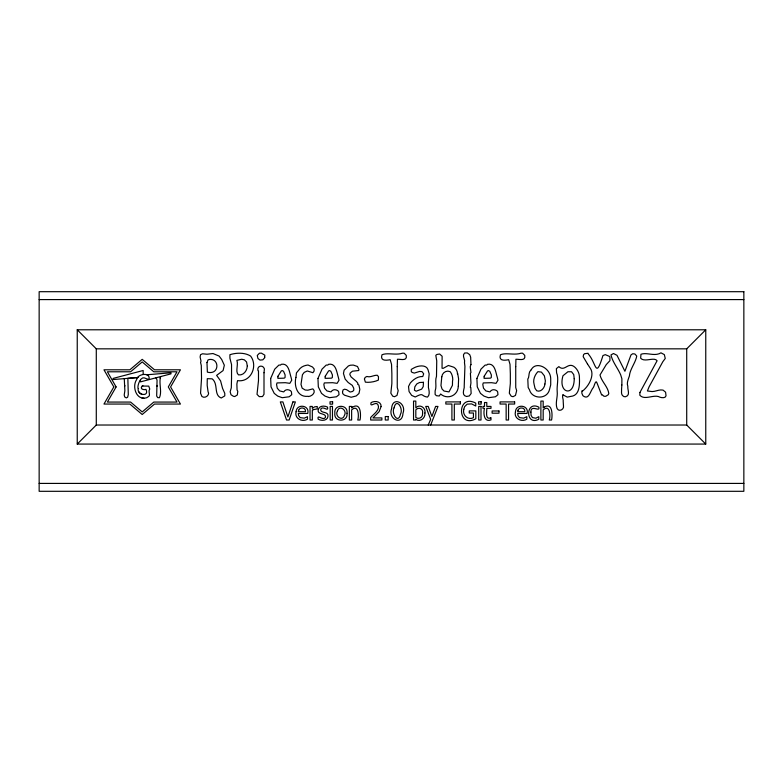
<?xml version="1.0" encoding="UTF-8"?>
<svg xmlns="http://www.w3.org/2000/svg" width="783" height="783" viewBox="0 0 783 783"><rect width="100%" height="100%" fill="white"/><g stroke="black" fill="none" stroke-linecap="round" stroke-linejoin="round"><path stroke-width="1.17" d="M155.739 377.866L156.326 377.866L157.05 380.372L156.678 396.022L157.706 397.627L159.438 397.705C162.306 391.441 158.538 383.2 160.681 376.564M160.133 378.12L160.251 377.612M138.17 388.887C137.015 395.082 149.622 397.284 145.99 389.405C143.759 390.237 139.335 388.994 142.222 386.048L148.75 386.117L149.759 389.034C147.723 391.118 151.139 395.963 148.251 396.707A12.939 12.939 0 0 1 146.715 397.735C136.183 401.033 131.847 386.313 136.614 379.677C137.436 373.589 150.649 371.945 149.044 379.226C146.01 379.589 143.964 376.016 141.175 378.943C138.845 381.184 137.231 387.252 138.17 388.485M124.282 378.639L124.869 390.776L124.203 394.994L124.693 396.952L126.317 397.901L127.649 397.206L128.285 394.632L127.854 378.336L138.082 377.494L113.095 379.559L113.095 378.414L143.162 370.496L143.162 374.313M124.869 385.422L124.712 386.293M157.226 385.422L157.08 386.293M530.923 370.085C528.134 372.356 529.592 377.171 527.801 379.08L528.173 387.516L529.494 389.836C532.078 399.457 547.386 399.673 549.568 389.288L550.713 384.835L550.713 378.61C550.606 367.951 535.875 360.464 531.109 369.909M430.67 425.022L437.981 406.426L435.602 406.426L431.903 416.487L428.193 406.426L425.727 406.426L430.66 419.355L428.232 425.022M77.243 444.069L96.289 425.022L686.711 425.022L705.757 444.069L705.757 329.79L77.243 329.79L77.243 444.069L705.757 444.069M77.243 329.79L96.289 348.836L686.711 348.836L705.757 329.79M142.203 386.068L142.927 385.823M146.803 374.783L170.978 372.777L170.978 373.863L140.48 381.879L140.48 379.97M142.036 398.156L143.925 398.107M39.15 299.586L743.85 299.586M39.15 483.414L743.85 483.414M686.711 348.836L686.711 425.022M96.289 348.836L96.289 425.022M142.134 394.554A6.714 6.714 0 0 1 138.797 391.686M397.255 366.601L397.255 387.546L398.175 390.678L397.001 395.415L394.544 396.697L392.743 396.198L390.844 393.232L391.862 383.553L391.862 373.657L391.529 364.33L390.188 359.71C386.136 360.562 379.892 361.08 381.967 354.787C387.419 352.34 395.904 355.521 402.531 353.192L404.126 353.202L406.279 355.365C407.395 361.413 400.769 359.094 397.451 359.24L397.255 366.601M515.733 366.601L515.733 387.546L516.653 390.678L515.478 395.415L513.022 396.697L511.211 396.198L509.322 393.232L510.34 383.553L510.34 373.657L510.007 364.33L508.666 359.71C504.614 360.562 498.37 361.08 500.445 354.787C505.896 352.34 514.382 355.521 521.008 353.192L522.594 353.202L524.757 355.365C525.873 361.413 519.246 359.094 515.928 359.24L515.733 366.601M621.859 384.982L621.575 388.975C621.722 392.048 620.606 394.838 623.894 396.599L625.509 396.756C630.785 395.317 627.359 389.826 627.8 386.205C626.39 383.083 628.514 378.698 629.415 375.899C629.884 369.273 635.669 362.588 636.736 356.05L634.896 353.994L632.713 353.75L631 354.905L624.912 371.279L616.984 355.306L613.5 353.515L610.994 354.914C612.482 361.942 617.572 367.736 620.674 374.822L621.888 378.796L621.859 384.982M562.987 394.818C561.842 397.431 563.545 399.036 563.202 401.346L563.466 405.721C564.504 409.215 559.062 412.416 557.105 408.569C555.02 402.981 557.829 397.48 557.193 391.373C556.625 385.647 559.042 378.571 556.586 372.825L556.361 368.656L558.847 366.63C564.944 372.405 568.096 360.806 575.192 367.491C577.56 369.84 579.029 372.796 579.381 376.016C579.567 383.239 580.497 395.611 570.68 396.423L567.225 397.108L562.987 394.818M364.418 379.021L365.367 382.153C369.38 382.74 374.842 381.791 378.404 380.078L378.483 376.701L377.269 375.223C373.824 374.988 370.506 377.739 366.796 376.486L365.162 377.416L364.418 379.021M458.309 386.313C457.898 395.963 447.269 399.917 440.643 394.015L439.283 395.992L436.434 395.709L435.123 394.426L435.123 391.001C436.963 386.048 434.712 381.155 436.493 376.31L436.738 360.875L435.808 355.335L436.855 354.484L439.615 354.004L442.131 356.226L442.043 368.235L443.247 368.323L448.385 365.465L451.997 366.63C455.363 367.1 457.605 370.75 457.478 374.02L457.683 373.54L458.603 378.874L458.309 386.313M201.534 378.306L200.556 393.232L201.955 396.541C205.391 399.115 210.216 394.407 208.092 391.833L207.172 385.344L207.28 378.669L212.173 378.845C218.672 383.983 213.397 395.004 221.237 398.009L224.78 395.885L224.78 393.33L222.587 388.456L220.581 380.871L216.617 375.36L223.086 370.565L224.339 365.23L221.687 359.475L219.123 356.079L213.015 353.544L207.025 354.229L202.552 353.789L200.556 354.65L200.105 356.999L201.006 361.11L200.556 362.49L201.29 365.475L201.534 378.306M544.929 383.983C544.733 387.722 540.857 392.557 536.766 390.805L535.024 388.339L534.055 384.061C532.773 379.961 534.916 374.675 537.931 371.661L541.415 372.111L544.371 375.801L545.379 380.841L544.929 383.983M295.935 377.386C293.85 385.412 297.06 397.568 308.042 396.306L308.424 396.541C312.114 396.315 316.596 391.94 312.838 388.857L307.885 390.198L305.204 390.022L302.14 388.123L301.005 384.384L302.434 374.734L304.196 372.405L307.288 370.976L312.926 372.708L314.091 371.064L314.149 368.95L312.476 366.982L308.003 365.015C304.254 365.455 300.799 366.855 298.617 370.29L296.463 372.855L295.935 377.386M206.976 362.607L207.378 372.14C219.563 375.419 219.759 358.193 209.492 359.475L208.024 359.926L206.976 362.607M342.514 391.921L342.748 393.653L344.432 395.161L351.156 397.255L356.206 395.963L358.966 393.477L359.828 389.396L358.908 385.07L357.625 384.179L357.939 383.347L356.471 381.507L351.097 376.936L349.844 374.558L350.187 373.051L352.448 371.191L358.683 370.535L358.966 369.693L357.488 366.493L353.29 365.074L350.295 365.23L348.386 365.945L344.119 370.202L343.463 373.481L345.166 379.109L348.22 382.535L352.262 385.344L353.72 388.172L353.808 390.11L352.663 391.451L350.138 392.019L346.556 389.65L344.51 389.21L343.052 389.944L342.514 391.921M428.448 381.438L428.418 387.546C429.094 390.609 430.18 394.789 427.479 397.108C420.51 396.051 424.317 392.234 415.225 396.991L411.662 395.395L409.069 391.569L408.52 386.499L410.302 382.985C413.473 379.383 417.76 376.251 422.791 376.515L423.681 373.775L421.959 371.592L419.541 371.455L414.324 373.09L412.064 372.395L411.29 371.534L411.261 369.41L413.757 368C418.073 365.504 426.206 364.34 428.007 369.693L429.162 373.873L428.448 381.438M391.598 408.687C387.683 418.905 402.286 426.353 403 413.228C406.896 403.03 392.312 395.562 391.598 408.687M441.798 376.76L440.966 385.549L442.013 388.975L444.01 391.03L448.982 391.921L452.437 385.314L452.515 381.331C453.298 378.747 452.075 374.068 450.656 372.405L450.088 371.631C446.408 369.909 442.111 372.825 441.798 376.76M587.426 363.841L590.255 368.235C594.874 374.714 589.207 385.921 582.474 391.118L582.268 390.58L581.789 391.334L581.926 393.457L582.895 395.669L584.284 396.638C589.266 399.183 590.411 390.609 593.416 387.399C594.297 385.96 595.824 378.551 597.165 383.386L601.667 395.024L602.205 394.701L603.977 396.276L605.778 396.286L608.313 394.701L608.792 393.506C607.99 386.743 601.55 381.605 600.003 374.969L606.257 364.604L609.918 360.669L609.918 356.999L609.262 356.314L605.269 354.65L602.949 355.57C595.432 379.794 596.656 363.527 588.278 354.004L588.053 353.28L584.549 353.71L583.55 354.719L583.188 356.705L587.426 363.841M639.897 392.508L639.838 395.258C644.419 400.348 652.552 394.857 658.464 396.541C660.5 397.823 665.491 398.625 666.03 395.797L665.589 392.195L663.054 390.11C658.444 389.092 654.568 392.586 649.733 391.265L647.404 390.971L649.087 386.841L662.81 361.736L665.256 358.457L664.336 354.621L660.969 352.83C654.617 356.813 646.875 352.027 640.954 354.278L640.66 358.193C644.546 362.735 654.128 356.578 657.094 360.757L639.897 392.508M394.113 407.786C390.942 413.199 398.214 424.601 400.475 414.197C403.695 408.726 396.335 397.275 394.113 407.786M422.575 413.179C423.319 417.036 419.111 419.903 415.822 417.554L415.822 409.773C418.562 406.631 423.672 408.736 422.575 413.179M423.446 382.3L423.212 386.655L421.626 389.151L416.174 391.206L414.413 390.198L414.853 386.773L416.771 383.944L419.482 382.525L423.446 382.3M470.945 364.477L470.231 366.777L470.945 372.561L470.407 373.246L470.945 382.926L470.289 387.458L470.798 387.458L471.151 393.477L469.33 395.914L466.531 396.482C460.59 395.317 464.926 388.006 464.211 386.322L464.926 366.385L464.476 362.637C465.631 359.603 461.52 355.707 464.593 353.025L467.275 352.918L469.741 354.719L470.671 357.244L470.945 364.477M530.894 412.073L531.089 415.381L532.44 417.574L535.846 418.22L538.812 416.673L538.812 419.248C525.266 426.441 525.276 400.103 538.812 407.15C540.554 412.71 530.639 403.959 530.894 412.073M231.543 378.16L231.308 387.781L230.143 391.774L231.005 394.73L233.363 396.276L234.763 396.541L237.327 394.965L237.778 391.334L237.073 389.963L236.877 384.032L237.533 380.636C251.059 382.652 258.126 365.837 250.619 356.079C244.639 352.242 235.771 352.771 229.908 354.709L229.908 358.164L231.543 364.604L231.543 378.16M346.996 413.228C348.425 422.429 333.46 422.409 334.86 413.228C333.45 404.028 348.425 404.008 346.996 413.228M424.934 412.993C425.649 417.868 420.207 422.575 415.822 419.375L415.675 420.011L413.541 420.011L413.541 401.082L415.822 401.082L415.822 407.845C419.629 403.529 426.001 407.767 424.934 412.993M463.8 409.313C462.234 415.019 467.843 420.51 473.441 417.701L473.441 413.013L469.252 413.013L469.252 410.899L475.819 410.899L475.819 418.807C456.753 429.104 456.753 392.988 475.751 403.128L475.751 406.034L471.572 403.891L467.167 404.145L464.603 406.69L463.8 409.313M264.008 372.767L263.998 394.28L262.511 396.541L259.271 396.648L257.02 394.368L258.488 380.636L258.488 370.858L257.959 370.594C256.716 365.69 262.98 364.379 264.409 368.862L264.008 372.767M296.101 411.721C294.251 418.435 302.16 422.585 307.474 419.179L307.474 416.693L304.284 418.161L300.163 417.623L298.607 415.548L298.313 413.453L307.729 413.453C310.029 405.026 296.522 403.382 296.101 411.721M515.459 411.721C513.599 418.435 521.517 422.585 526.832 419.179L526.832 416.693L523.631 418.161L519.511 417.623L517.964 415.548L517.671 413.453L527.086 413.453C529.386 405.026 515.88 403.382 515.459 411.721M264.625 356.882L264.86 357.567L262.804 359.837L260.005 360.102L257.95 358.497L257.264 355.482L259.408 353.221L261.405 353.143L264.879 355.218L264.625 356.882M318.319 409.372C316.498 415.313 326.452 412.514 325.474 417.359C323.232 421.371 316.733 413.365 318.172 419.199C321.373 421.176 327.803 420.872 327.999 416.096C328.723 410.879 319.767 413.835 320.766 409.098C322.743 405.251 328.909 412.543 327.5 407.082C324.583 405.555 319.356 405.467 318.319 409.372M337.463 410.928C334.292 416.106 342.533 421.939 344.393 415.499C347.603 410.282 339.333 404.508 337.463 410.928M247.311 366.004C247.144 370.76 243.454 375.644 238.492 374.881C234.959 371.954 238.6 364.77 236.877 360.395L241.702 359.24L244.384 359.847L246.567 361.981L247.311 366.004M381.115 406.514L379.099 411.701L372.962 417.926L381.869 417.926L381.869 420.011L370.692 420.011L370.692 417.466C373.648 413.982 380.792 409.646 377.749 404.361C375.39 401.17 369.645 408.315 371.064 402.619C374.626 400.485 381.321 401.288 381.115 406.514M270.673 378.453L271.026 386.861L274.236 393.369L277.73 396.1L282.203 397.705L289.162 396.785L291.736 394.701L291.423 391.852L290.542 390.707C288.124 389.2 285.384 389.229 283.72 391.921L279.658 390.913L277.26 388.182L276.575 384.531L277.016 382.926L285.335 382.691L289.827 383.347L291.736 380.186L291.022 377.24C289.426 372.346 288.741 362.754 281.185 364.33L280.568 365.074L278.895 365.074L274.725 369.155L270.673 378.453M317.957 378.453L318.319 386.861L321.519 393.369L325.023 396.1L329.496 397.705L336.445 396.785L339.029 394.701L338.716 391.852L337.835 390.707C335.418 389.2 332.677 389.229 331.013 391.921L326.942 390.913L324.544 388.182L323.859 384.531L324.309 382.926L332.618 382.691L337.121 383.347L339.029 380.186L338.315 377.24C336.719 372.346 336.024 362.754 328.478 364.33L327.852 365.074L326.188 365.074L322.009 369.155L317.957 378.453M476.906 378.453L477.258 386.861L480.468 393.369L483.963 396.1L488.435 397.705L495.394 396.785L497.968 394.701L497.655 391.852L496.774 390.707C494.357 389.2 491.616 389.229 489.952 391.921L485.891 390.913L483.493 388.182L482.808 384.531L483.248 382.926L491.567 382.691L496.06 383.347L497.968 380.186L497.254 377.24C495.659 372.346 494.973 362.754 487.418 364.33L486.801 365.074L485.127 365.074L480.958 369.155L476.906 378.453M574.223 378.669C574.291 397.588 557.75 393.144 562.987 375.742L567.91 371.749L571.541 371.749L573.743 374.617L574.223 378.669M277.945 376.271L277.73 378.16L278.445 378.336L284.17 378.16L285.051 377.563L285.12 374.959L283.524 371.259L282.203 370.565L281.283 370.966L277.945 376.271M325.229 376.271L325.023 378.16L325.738 378.336L331.463 378.16L332.335 377.563L332.413 374.959L330.817 371.259L329.496 370.565L328.566 370.966L325.229 376.271M484.178 376.271L483.963 378.16L484.677 378.336L490.403 378.16L491.284 377.563L491.352 374.959L489.757 371.259L488.435 370.565L487.515 370.966L484.178 376.271M298.656 410.184L298.313 411.701L305.497 411.701C306.163 407.522 299.958 406.573 298.656 410.184M518.013 410.184L517.671 411.701L524.855 411.701C525.52 407.522 519.315 406.573 518.013 410.184M292.911 401.904L287.899 416.938L282.888 401.904L280.314 401.904L286.539 420.011L289.142 420.011L295.367 401.904L292.911 401.904M113.819 386.929L103.973 404.057L129.87 404.057L142.203 414.51L154.535 404.057L180.433 404.057L170.586 386.929L180.433 369.801L154.535 369.801L142.203 359.348L129.87 369.801L103.973 369.801L113.819 386.929M116.109 386.929L107.398 402.071L130.604 402.071L142.203 411.917L153.801 402.071L177.007 402.071L168.306 386.929L177.007 371.788L153.801 371.788L142.203 361.942L130.604 371.788L107.398 371.788L116.109 386.929M313.161 409.675L312.329 410.37L312.329 420.011L310.039 420.011L310.039 406.426L312.329 406.426L312.329 408.442L314.512 406.876L317.242 406.494L317.242 408.883L313.161 409.675M352.644 407.131L351.636 407.933L351.636 406.426L349.345 406.426L349.345 420.011L351.636 420.011L351.636 409.871C358.408 403.832 359.162 415.861 357.733 420.011L360.023 420.011C361.022 415.519 361.1 401.973 352.644 407.131M544.195 407.131L543.177 407.933L543.177 401.082L540.887 401.082L540.887 420.011L543.177 420.011L543.177 409.871C549.95 403.832 550.703 415.861 549.284 420.011L551.565 420.011C552.563 415.519 552.641 401.973 544.195 407.131M490.863 417.828C484.843 420.412 487.006 411.202 486.791 408.325L491 408.325L491 406.426L486.791 406.426L486.791 402.521L484.501 402.521L484.501 406.426L482.964 406.426L482.964 408.325L484.501 408.325C483.209 412.827 483.816 422.781 491 419.884L490.863 417.828M743.85 291.697L39.15 291.697L39.15 491.303L743.85 491.303L743.85 291.697M332.618 401.777L330.025 401.777L330.025 404.155L332.618 404.155L332.618 401.777M481.163 401.777L478.56 401.777L478.56 404.155L481.163 404.155L481.163 401.777M460.394 401.904L445.83 401.904L445.83 404.038L451.908 404.038L451.908 420.011L454.316 420.011L454.316 404.038L460.394 404.038L460.394 401.904M514.646 401.904L500.073 401.904L500.073 404.038L506.151 404.038L506.151 420.011L508.559 420.011L508.559 404.038L514.646 404.038L514.646 401.904M332.462 406.426L330.181 406.426L330.181 420.011L332.462 420.011L332.462 406.426M480.997 406.426L478.716 406.426L478.716 420.011L480.997 420.011L480.997 406.426M498.986 410.987L492.125 410.987L492.125 413.189L498.986 413.189L498.986 410.987M388.182 416.546L385.275 416.546L385.275 420.011L388.182 420.011L388.182 416.546"/></g></svg>
